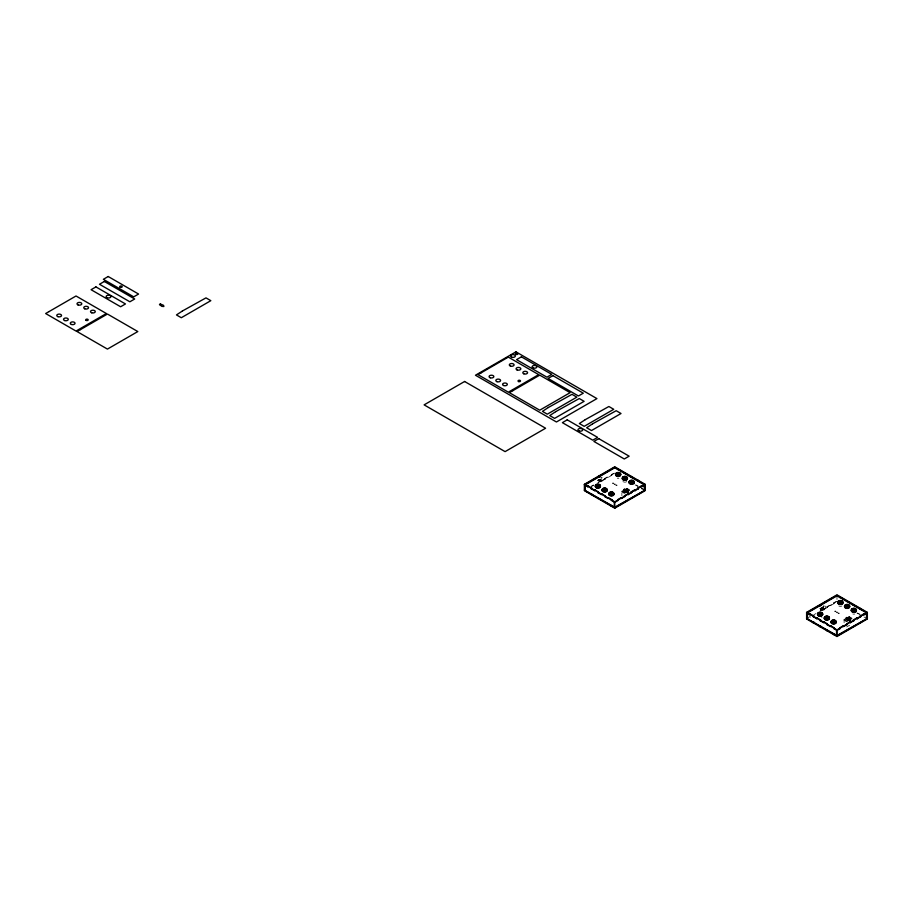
<?xml version="1.0" encoding="UTF-8"?>
<svg xmlns="http://www.w3.org/2000/svg" width="913" height="913" viewBox="0 0 913 913"><rect width="100%" height="100%" fill="white"/><g stroke="black" fill="none" stroke-linecap="round" stroke-linejoin="round"><path stroke-width="0.68" stroke-dasharray="4.57 3.42" d="M591.133 486.264L593.382 484.974M614.757 473.117L597.878 482.863L601.256 480.421L601.678 481.151L601.256 480.421M604.634 478.48L605.057 479.211L604.634 478.48L608.001 476.529L608.423 477.259L608.001 476.529M611.379 474.577L611.801 475.308L611.379 474.577L613.627 473.276M591.556 486.515L593.804 485.214M601.678 481.151L605.057 479.211M608.423 477.259L611.801 475.308M641.325 488.946L641.748 488.215L644.704 489.927M820.102 610.671L823.48 608.72L823.903 609.45L823.48 608.72M826.858 606.78L827.281 607.51L826.858 606.78L830.237 604.828L830.647 605.559L830.237 604.828M833.603 602.877L834.025 603.607L833.603 602.877L836.981 600.937M807.035 618.706L809.979 616.515L810.402 617.245M813.78 614.814L816.028 613.513M820.525 610.911L837.404 601.176M823.903 609.45L827.281 607.51M830.647 605.559L834.025 603.607M846.648 626.969L849.683 625.211M636.121 484.974L638.381 486.264M859.475 613.924L857.227 613.114M866.928 618.227L863.972 617.005M635.003 484.803L637.959 486.515M641.325 488.455L644.281 490.167M856.805 612.863L860.605 615.054M820.365 608.446L820.011 608.241A2.568 1.484 -60 0 0 821.883 608.96A2.568 1.484 -60 0 0 823.594 605.981M598.403 480.683L600.4 481.836M820.604 608.96L822.613 610.158M844.114 619.904L844.114 622.712M836.981 595.333L836.981 599.533M621.89 493.009L621.89 495.805M618.911 478.195A2.385 1.381 0 0 1 617.245 478.172M626.763 481.63A2.385 1.381 0 0 1 622.94 481.585M823.48 605.924A2.385 1.381 -60 0 1 821.951 608.754A2.385 1.381 -60 0 1 820.136 608.206M823.903 605.992A2.385 1.381 -60 0 1 821.894 609.245A2.385 1.381 -60 0 1 820.719 607.111M823.138 606.049A2.568 1.484 -60 0 1 821.46 608.72A2.568 1.484 -60 0 1 819.623 608.309M821.951 607.145A2.02 1.164 -60 0 1 820.079 608.275A2.02 1.164 -60 0 0 822.453 607.099M822.042 617.439A2.385 1.381 0 0 1 821.711 617.656M854.796 614.004A2.385 1.381 0 0 1 852.822 613.981M841.877 606.004A2.385 1.381 0 0 1 838.887 606.027M597.718 480.478A2.568 1.484 -60 0 0 600.263 479.359A2.385 1.381 -60 0 0 600.788 481.927A2.385 1.381 -60 0 0 603.196 479.325M600.88 479.291A2.568 1.484 -60 0 1 597.935 480.455M599.407 479.279A2.02 1.164 -60 0 1 598.038 479.987A2.02 1.164 -60 0 0 599.864 479.382M600.788 479.245A2.385 1.381 -60 0 1 598.004 480.227M601.325 479.268A2.385 1.381 -60 0 1 599.248 481.014A2.385 1.381 -60 0 1 598.357 479.291M824.131 609.781A2.385 1.381 -60 0 0 825.032 606.049A2.385 1.381 -60 0 0 822.168 608.4A2.385 1.381 -60 0 0 824.131 609.781"/><path stroke-width="1.37" d="M612.783 483.308L613.365 483.342M614.46 484.278L615.054 484.312M616.149 485.26L616.743 485.294M835.007 611.368L835.589 611.402M836.696 612.338L837.278 612.372M838.374 613.308L838.967 613.342M160.243 304.634L161.247 304.634M161.202 304.862L160.266 304.851M584.388 484.324L614.757 466.794L645.126 484.324L645.126 490.658L614.757 508.187L584.388 490.658L584.388 484.324L614.757 501.853L614.757 508.187M587.755 482.863L584.388 484.814L587.755 486.755L588.177 486.024L587.755 486.755M588.177 482.623L594.511 478.96M594.934 478.72L601.256 475.068M601.678 474.828L608.001 471.176M608.423 470.925L614.757 467.273L621.08 470.925M615.179 467.524L584.811 485.054L584.811 490.407L614.757 507.217M591.133 488.706L591.556 487.976L591.133 488.706L594.511 490.658L594.934 489.927L594.511 490.658M587.755 492.118L584.388 490.167M597.878 492.598L598.3 491.867L597.878 492.598L601.256 494.549L601.678 493.819L601.256 494.549M627.836 474.828L621.502 471.176M594.511 496.01L588.177 492.358M604.634 496.501L605.057 495.77L604.634 496.501L608.001 498.452L608.423 497.722L608.001 498.452M634.581 478.72L628.247 475.068M601.256 499.902L594.934 496.25M626.706 491.502L624.15 489.425L627.688 490.327L628.224 492.096L626.215 491.171C626.717 487.862 622.689 491.605 626.706 491.502L626.215 491.787M624.15 490.03L624.652 489.14M611.379 500.392L611.801 499.662L611.379 500.392L614.757 502.344L618.124 500.392L617.702 499.662L618.124 500.392M635.003 478.96L645.126 484.814L641.748 486.755L641.325 486.024L641.748 486.755M624.15 489.425L627.197 491.217L627.688 490.327M608.001 503.805L601.678 500.153M617.702 499.662L621.08 497.722L621.502 498.452L621.08 497.722M624.458 495.77L624.88 496.501L624.458 495.77L627.836 493.819L628.247 494.549L627.836 493.819M631.203 491.867L631.625 492.598L631.203 491.867L634.581 489.927L635.003 490.658L634.581 489.927M637.959 487.976L638.381 488.706L637.959 487.976L641.325 486.024M645.126 484.324L614.335 502.104L614.335 507.457L645.126 490.167L641.748 492.118M621.502 498.452L624.88 496.501M628.247 494.549L631.625 492.598M635.003 490.658L638.381 488.706M621.08 504.044L614.757 507.696L608.423 504.044M621.502 503.805L627.836 500.153M628.247 499.902L634.581 496.25M635.003 496.01L641.325 492.358M806.613 612.383L836.981 594.842L867.35 612.383L867.35 618.957L836.981 636.487L806.613 618.957L806.613 612.383L836.981 629.913L836.981 636.487M809.979 610.911L806.613 612.863L809.979 614.814L810.402 614.084L809.979 614.814M810.402 610.671L816.736 607.019M817.158 606.78L823.48 603.128M823.903 602.877L830.237 599.225M830.647 598.985L836.981 595.333L843.304 598.985M837.404 595.573L807.035 613.114L807.035 618.706L836.981 635.516M813.357 616.766L813.78 616.035L813.357 616.766L816.736 618.706L817.158 617.975L816.736 618.706M809.979 620.418L806.613 618.466M820.102 620.657L820.525 619.927L820.102 620.657L823.48 622.609L823.903 621.879L823.48 622.609M850.06 602.877L843.726 599.225M816.736 624.309L810.402 620.657M826.858 624.549L827.281 623.819L826.858 624.549L830.237 626.501L830.647 625.77L830.237 626.501M856.805 606.78L850.482 603.128M823.48 628.212L817.158 624.549M848.93 619.801L846.374 617.724L849.912 618.626L850.448 620.395L848.439 619.482C847.8 616.115 845.678 620.189 848.93 619.801L848.439 620.087M846.374 618.329L846.876 617.439M833.603 628.452L834.025 627.722L833.603 628.452L836.981 630.404L840.359 628.452L839.937 627.722L840.359 628.452M857.227 607.019L867.35 612.863L863.972 614.814L863.55 614.084L863.972 614.814M846.374 617.724L849.421 619.516L849.912 618.626M830.237 632.104L823.903 628.452M839.937 627.722L843.304 625.77L843.726 626.501L843.304 625.77M846.682 623.819L847.104 624.549L846.682 623.819L850.06 621.879L850.482 622.609L850.06 621.879M853.427 619.927L853.849 620.657L853.427 619.927L856.805 617.975L857.227 618.706L856.805 617.975M860.183 616.035L860.605 616.766L860.183 616.035L863.55 614.084M867.35 612.383L836.559 630.153L836.559 635.756L867.35 618.466L863.972 620.418M843.726 626.501L847.104 624.549M850.482 622.609L853.849 620.657M857.227 618.706L860.605 616.766M843.304 632.344L836.981 635.996L830.647 632.344M843.726 632.104L850.06 628.452M850.482 628.212L856.805 624.549M857.227 624.309L863.55 620.657M626.215 491.171L628.224 491.491M848.439 619.482L850.448 619.79M836.981 595.812L866.505 612.863L866.505 618.466M614.757 467.764L644.281 484.814L644.281 490.167M810.402 614.084L813.78 616.035M817.158 617.975L820.525 619.927M823.903 621.879L827.281 623.819M830.647 625.77L834.025 627.722M588.177 486.024L591.556 487.976M594.934 489.927L598.3 491.867M601.678 493.819L605.057 495.77M608.423 497.722L611.801 499.662M849.912 619.242L850.448 620.395M627.688 490.932L628.224 492.096M866.928 612.623L866.928 618.227M849.421 618.911L849.421 619.516M807.457 612.863L807.457 618.466M644.704 484.563L644.704 489.927M627.197 490.612L627.197 491.217M585.233 484.814L585.233 490.167M828.388 617.656A2.385 1.381 0 0 1 828.433 619.744A2.385 1.381 0 0 1 824.838 619.448A2.385 1.381 0 0 1 825.911 617.45M821.266 613.604A2.385 1.381 0 0 1 822.031 615.624A2.385 1.381 0 0 1 818.482 615.819A2.385 1.381 0 0 1 818.584 613.753M834.961 621.468A2.385 1.381 0 0 1 835.395 623.522A2.385 1.381 0 0 1 831.823 623.522A2.385 1.381 0 0 1 832.257 621.468M847.823 605.707A2.385 1.381 0 0 1 849.124 607.75A2.385 1.381 0 0 1 845.37 607.967A2.385 1.381 0 0 1 845.94 605.821M841.307 601.861A2.385 1.381 0 0 1 842.414 603.824A2.385 1.381 0 0 1 838.887 604.212A2.385 1.381 0 0 1 838.67 602.146M855.013 609.713A2.385 1.381 0 0 1 855.778 611.733A2.385 1.381 0 0 1 852.217 611.927A2.385 1.381 0 0 1 852.32 609.861M820.136 605.821A2.568 1.484 -60 0 1 820.342 605.524M821.186 604.691A2.568 1.484 -60 0 0 820.935 604.885A2.02 1.164 -60 0 1 821.266 604.691M820.034 605.798A2.02 1.164 -60 0 1 820.376 605.342M598.243 477.054A2.568 1.484 -60 0 1 600.309 476.072M598.894 477.031A2.568 1.484 -60 0 1 600.286 476.255M598.163 477.02A2.02 1.164 -60 0 1 599.362 476.301M598.711 477.031A2.02 1.164 -60 0 1 599.419 476.575M599.065 477.031A2.385 1.381 -60 0 1 599.841 476.518M601.29 477.99A2.385 1.381 -60 0 1 601.77 477.704M599.807 477.008A2.385 1.381 -60 0 1 600.263 476.757M605.787 489.448A2.385 1.381 0 0 1 606.563 491.468A2.385 1.381 0 0 1 603.002 491.662A2.385 1.381 0 0 1 603.105 489.596M599.407 485.705A2.385 1.381 0 0 1 599.51 487.759A2.385 1.381 0 0 1 595.949 487.565A2.385 1.381 0 0 1 596.725 485.556M612.908 493.488A2.385 1.381 0 0 1 612.954 495.588A2.385 1.381 0 0 1 609.359 495.291A2.385 1.381 0 0 1 610.432 493.282M625.827 477.704A2.385 1.381 0 0 1 626.934 479.667A2.385 1.381 0 0 1 623.419 480.055A2.385 1.381 0 0 1 623.191 477.99M619.482 473.938A2.385 1.381 0 0 1 619.916 475.981A2.385 1.381 0 0 1 616.343 475.981A2.385 1.381 0 0 1 616.777 473.938M632.355 481.55A2.385 1.381 0 0 1 633.645 483.593A2.385 1.381 0 0 1 629.89 483.81A2.385 1.381 0 0 1 630.472 481.653M108.202 276.513L103.352 279.31L133.72 296.851L138.571 294.043L108.202 276.513M49.028 311.584L45.65 313.536L76.019 331.065L106.387 313.536L76.019 295.995L49.028 311.584M104.333 281.466L99.483 284.263L129.851 301.792L134.702 298.996L104.333 281.466M95.933 286.91L91.083 289.706L120.619 306.757L125.469 303.949L95.933 286.91M80.447 329.604L77.069 331.556L107.437 349.086L137.817 331.556L107.437 314.026L80.447 329.604M160.346 303.983L159.455 304.497L161.841 306.369L163.861 306.517L163.587 305.364L160.346 303.983M182.36 311.025L176.46 314.917L181.31 317.724L210.835 300.674L205.984 297.878L182.36 311.025M464.603 381.486L424.111 404.87L505.094 451.627L545.597 428.243L464.603 381.486M515.948 351.847L475.456 375.232L556.439 421.989L596.931 398.604L515.948 351.847M481.334 372.698L477.956 374.638L508.324 392.179L538.693 374.638L508.324 357.109L481.334 372.698M521.403 356.846L516.553 359.642L546.921 377.183L551.772 374.376L521.403 356.846M512.752 390.718L509.374 392.67L539.743 410.199L570.111 392.67L539.743 375.129L512.752 390.718M552.924 375.642L548.074 378.45L578.443 395.98L583.293 393.183L552.924 375.642M548.371 407.483L542.459 411.375L547.309 414.182L576.845 397.132L571.995 394.325L548.371 407.483M555.652 411.683L549.74 415.575L554.59 418.382L584.126 401.332L579.276 398.536L555.652 411.683M567.235 419.843L562.385 422.651L592.754 440.18L597.604 437.384L567.235 419.843M585.267 419.66L579.356 423.552L584.206 426.348L613.741 409.309L608.891 406.502L585.267 419.66M592.548 423.86L586.637 427.752L591.487 430.559L621.023 413.509L616.172 410.713L592.548 423.86M598.757 438.639L593.907 441.447L624.287 458.977L629.137 456.18L598.757 438.639M618.124 468.734L617.702 469.465L618.124 468.734M624.88 472.637L624.458 473.368L624.88 472.637M591.556 493.819L591.133 494.549L591.556 493.819M631.625 476.529L631.203 477.259L631.625 476.529M598.3 497.711L597.878 498.441L598.3 497.711M638.381 480.421L637.959 481.162L638.381 480.421M626.957 488.683L621.89 491.605L624.424 493.066L629.479 490.144L626.957 488.683M605.057 501.614L604.634 502.344L605.057 501.614M611.801 505.505L611.379 506.236L611.801 505.505M840.359 596.794L839.937 597.524L840.359 596.794M847.104 600.686L846.682 601.416L847.104 600.686M813.78 622.118L813.357 622.849L813.78 622.118M853.849 604.589L853.427 605.319L853.849 604.589M820.525 626.01L820.102 626.752L820.525 626.01M860.605 608.48L860.183 609.211L860.605 608.48M849.181 616.983L844.114 619.904L846.648 621.365L851.715 618.443L849.181 616.983M827.281 629.913L826.858 630.643L827.281 629.913M834.025 633.805L833.603 634.535L834.025 633.805M625.177 490.098L625.085 490.133A1.244 0.719 0 0 0 624.96 491.456A1.244 0.719 0 0 0 626.923 490.954A1.244 0.719 0 0 0 625.177 490.224M834.025 597.034L834.025 597.034M611.801 468.985L611.801 468.985M827.281 600.937L827.281 600.937M605.057 472.877L605.057 472.877M638.381 494.059L638.381 494.059M860.605 622.358L860.605 622.358M820.525 604.828L820.525 604.828M598.3 476.769L598.3 476.769M631.625 497.962L631.625 497.962M853.849 626.261L853.849 626.261M813.78 608.72L813.78 608.72M591.556 480.672L591.556 480.672M624.88 501.853L624.88 501.853M847.104 630.153L847.104 630.153M618.124 505.756L618.124 505.756M840.359 634.056L840.359 634.056M107.118 297.695A2.385 1.381 0 0 0 110.895 296.725A2.385 1.381 0 0 0 107.54 295.321A2.385 1.381 0 0 0 107.118 297.695M120.242 287.264A1.244 0.719 0 0 0 122.205 286.75A1.244 0.719 0 0 0 120.459 286.031A1.244 0.719 0 0 0 120.242 287.264M64.709 320.566A2.385 1.381 0 0 0 68.281 319.379A2.385 1.381 0 0 0 64.709 318.181A2.385 1.381 0 0 0 64.709 320.566M57.953 316.674A2.385 1.381 0 0 0 61.536 315.476A2.385 1.381 0 0 0 57.953 314.289A2.385 1.381 0 0 0 57.953 316.674M71.454 324.469A2.385 1.381 0 0 0 75.037 323.27A2.385 1.381 0 0 0 71.454 322.084A2.385 1.381 0 0 0 71.454 324.469M84.738 308.799A2.385 1.381 0 0 0 88.515 307.829A2.385 1.381 0 0 0 85.171 306.426A2.385 1.381 0 0 0 84.738 308.799M77.993 304.908A2.385 1.381 0 0 0 81.771 303.938A2.385 1.381 0 0 0 78.427 302.534A2.385 1.381 0 0 0 77.993 304.908M91.699 312.782A2.385 1.381 0 0 0 95.283 311.584A2.385 1.381 0 0 0 91.699 310.397A2.385 1.381 0 0 0 91.699 312.782M86.221 320.429A1.244 0.719 0 0 0 88.184 319.915A1.244 0.719 0 0 0 86.45 319.196A1.244 0.719 0 0 0 86.221 320.429M533.089 367.939A2.385 1.381 0 0 0 536.867 366.958A2.385 1.381 0 0 0 533.523 365.565A2.385 1.381 0 0 0 533.089 367.939M497.003 381.68A2.385 1.381 0 0 0 500.586 380.481A2.385 1.381 0 0 0 497.003 379.294A2.385 1.381 0 0 0 497.003 381.68M490.258 377.788A2.385 1.381 0 0 0 493.842 376.59A2.385 1.381 0 0 0 490.258 375.403A2.385 1.381 0 0 0 490.258 377.788M503.554 385.503A2.385 1.381 0 0 0 507.32 384.521A2.385 1.381 0 0 0 503.976 383.129A2.385 1.381 0 0 0 503.554 385.503M517.043 369.913A2.385 1.381 0 0 0 520.821 368.943A2.385 1.381 0 0 0 517.477 367.54A2.385 1.381 0 0 0 517.043 369.913M510.504 366.09A2.385 1.381 0 0 0 514.087 364.903A2.385 1.381 0 0 0 510.504 363.705A2.385 1.381 0 0 0 510.504 366.09M523.8 373.805A2.385 1.381 0 0 0 527.566 372.835A2.385 1.381 0 0 0 524.222 371.431A2.385 1.381 0 0 0 523.8 373.805M518.641 381.577A1.244 0.719 0 0 0 520.501 380.949A1.244 0.719 0 0 0 518.641 380.333A1.244 0.719 0 0 0 518.641 381.577M579.139 431.016A2.385 1.381 0 0 0 582.722 429.818A2.385 1.381 0 0 0 579.139 428.631A2.385 1.381 0 0 0 579.139 431.016M516.028 354.449A1.244 0.719 0 0 0 517.899 353.822A1.244 0.719 0 0 0 516.028 353.205A1.244 0.719 0 0 0 516.028 354.449M511.771 357.2A2.385 1.381 0 0 0 515.354 356.002A2.385 1.381 0 0 0 511.771 354.815A2.385 1.381 0 0 0 511.771 357.2M616.8 475.365A2.568 1.484 0 0 0 620.703 474.121A2.568 1.484 0 0 0 616.891 472.797A2.568 1.484 0 0 0 616.8 475.365M616.8 475.856A2.568 1.484 0 0 0 620.703 474.612A2.568 1.484 0 0 0 616.891 473.276A2.568 1.484 0 0 0 616.8 475.856M617.085 474.68A2.02 1.164 0 0 0 620.155 473.71A2.02 1.164 0 0 0 617.154 472.66A2.02 1.164 0 0 0 617.085 474.68M617.085 475.091A2.02 1.164 0 0 0 620.155 474.121A2.02 1.164 0 0 0 617.154 473.071A2.02 1.164 0 0 0 617.085 475.091M616.937 475.776A2.385 1.381 0 0 0 620.52 474.577A2.385 1.381 0 0 0 616.937 473.391A2.385 1.381 0 0 0 616.937 475.776M623.682 479.667A2.385 1.381 0 0 0 627.265 478.48A2.385 1.381 0 0 0 623.682 477.282A2.385 1.381 0 0 0 623.682 479.667M623.83 478.583A2.02 1.164 0 0 0 626.9 477.602A2.02 1.164 0 0 0 623.899 476.552A2.02 1.164 0 0 0 623.83 478.583M623.83 478.994A2.02 1.164 0 0 0 626.9 478.013A2.02 1.164 0 0 0 623.899 476.963A2.02 1.164 0 0 0 623.83 478.994M623.545 479.257A2.568 1.484 0 0 0 627.448 478.024A2.568 1.484 0 0 0 623.636 476.689A2.568 1.484 0 0 0 623.545 479.257M623.545 479.747A2.568 1.484 0 0 0 627.448 478.503A2.568 1.484 0 0 0 623.636 477.179A2.568 1.484 0 0 0 623.545 479.747M630.301 483.16A2.568 1.484 0 0 0 634.193 481.916A2.568 1.484 0 0 0 630.392 480.592A2.568 1.484 0 0 0 630.301 483.16M630.301 483.639A2.568 1.484 0 0 0 634.193 482.406A2.568 1.484 0 0 0 630.392 481.071A2.568 1.484 0 0 0 630.301 483.639M630.575 482.475A2.02 1.164 0 0 0 633.656 481.493A2.02 1.164 0 0 0 630.655 480.455A2.02 1.164 0 0 0 630.575 482.475M630.575 482.886A2.02 1.164 0 0 0 633.656 481.916A2.02 1.164 0 0 0 630.655 480.866A2.02 1.164 0 0 0 630.575 482.886M630.438 483.57A2.385 1.381 0 0 0 634.01 482.372A2.385 1.381 0 0 0 630.438 481.185A2.385 1.381 0 0 0 630.438 483.57M852.662 611.619A2.385 1.381 0 0 0 856.234 610.432A2.385 1.381 0 0 0 852.662 609.233A2.385 1.381 0 0 0 852.662 611.619M839.161 603.835A2.385 1.381 0 0 0 842.745 602.637A2.385 1.381 0 0 0 839.161 601.439A2.385 1.381 0 0 0 839.161 603.835M845.906 607.727A2.385 1.381 0 0 0 849.489 606.529A2.385 1.381 0 0 0 845.906 605.342A2.385 1.381 0 0 0 845.906 607.727M832.416 623.317A2.385 1.381 0 0 0 835.988 622.118A2.385 1.381 0 0 0 832.416 620.931A2.385 1.381 0 0 0 832.416 623.317M818.915 615.522A2.385 1.381 0 0 0 822.499 614.323A2.385 1.381 0 0 0 818.915 613.137A2.385 1.381 0 0 0 818.915 615.522M825.66 619.413A2.385 1.381 0 0 0 829.244 618.227A2.385 1.381 0 0 0 825.66 617.028A2.385 1.381 0 0 0 825.66 619.413M847.298 619.801A1.244 0.719 0 0 0 849.158 619.174A1.244 0.719 0 0 0 847.298 618.558A1.244 0.719 0 0 0 847.298 619.801M847.298 619.311A1.244 0.719 0 0 0 849.158 618.694A1.244 0.719 0 0 0 847.298 618.067A1.244 0.719 0 0 0 847.298 619.311M832.211 622.883A2.568 1.484 0 0 0 836.171 621.707A2.568 1.484 0 0 0 832.439 620.315A2.568 1.484 0 0 0 832.211 622.883M832.211 623.362A2.568 1.484 0 0 0 836.171 622.198A2.568 1.484 0 0 0 832.439 620.794A2.568 1.484 0 0 0 832.211 623.362M832.508 622.198A2.02 1.164 0 0 0 835.623 621.274A2.02 1.164 0 0 0 832.679 620.178A2.02 1.164 0 0 0 832.508 622.198M832.508 622.609A2.02 1.164 0 0 0 835.623 621.696A2.02 1.164 0 0 0 832.679 620.589A2.02 1.164 0 0 0 832.508 622.609M825.466 618.98A2.568 1.484 0 0 0 829.426 617.816A2.568 1.484 0 0 0 825.683 616.412A2.568 1.484 0 0 0 825.466 618.98M825.466 619.471A2.568 1.484 0 0 0 829.426 618.295A2.568 1.484 0 0 0 825.683 616.903A2.568 1.484 0 0 0 825.466 619.471M825.751 618.306A2.02 1.164 0 0 0 828.878 617.382A2.02 1.164 0 0 0 825.934 616.286A2.02 1.164 0 0 0 825.751 618.306M825.751 618.717A2.02 1.164 0 0 0 828.878 617.793A2.02 1.164 0 0 0 825.934 616.697A2.02 1.164 0 0 0 825.751 618.717M819.007 614.403A2.02 1.164 0 0 0 822.134 613.49A2.02 1.164 0 0 0 819.189 612.383A2.02 1.164 0 0 0 819.007 614.403M819.007 614.826A2.02 1.164 0 0 0 822.134 613.901A2.02 1.164 0 0 0 819.189 612.794A2.02 1.164 0 0 0 819.007 614.826M818.71 615.088A2.568 1.484 0 0 0 822.67 613.913A2.568 1.484 0 0 0 818.938 612.52A2.568 1.484 0 0 0 818.71 615.088M818.71 615.567A2.568 1.484 0 0 0 822.67 614.403A2.568 1.484 0 0 0 818.938 613A2.568 1.484 0 0 0 818.71 615.567M852.799 610.535A2.02 1.164 0 0 0 855.88 609.553A2.02 1.164 0 0 0 852.879 608.503A2.02 1.164 0 0 0 852.799 610.535M852.799 610.945A2.02 1.164 0 0 0 855.88 609.964A2.02 1.164 0 0 0 852.879 608.914A2.02 1.164 0 0 0 852.799 610.945M852.525 611.208A2.568 1.484 0 0 0 856.417 609.975A2.568 1.484 0 0 0 852.616 608.64A2.568 1.484 0 0 0 852.525 611.208M852.525 611.699A2.568 1.484 0 0 0 856.417 610.466A2.568 1.484 0 0 0 852.616 609.131A2.568 1.484 0 0 0 852.525 611.699M845.769 607.316A2.568 1.484 0 0 0 849.672 606.072A2.568 1.484 0 0 0 845.86 604.748A2.568 1.484 0 0 0 845.769 607.316M845.769 607.807A2.568 1.484 0 0 0 849.672 606.563A2.568 1.484 0 0 0 845.86 605.228A2.568 1.484 0 0 0 845.769 607.807M846.054 606.631A2.02 1.164 0 0 0 849.124 605.661A2.02 1.164 0 0 0 846.123 604.611A2.02 1.164 0 0 0 846.054 606.631M846.054 607.042A2.02 1.164 0 0 0 849.124 606.072A2.02 1.164 0 0 0 846.123 605.022A2.02 1.164 0 0 0 846.054 607.042M839.309 602.74A2.02 1.164 0 0 0 842.379 601.758A2.02 1.164 0 0 0 839.378 600.708A2.02 1.164 0 0 0 839.309 602.74M839.309 603.151A2.02 1.164 0 0 0 842.379 602.169A2.02 1.164 0 0 0 839.378 601.131A2.02 1.164 0 0 0 839.309 603.151M839.024 603.425A2.568 1.484 0 0 0 842.927 602.181A2.568 1.484 0 0 0 839.115 600.845A2.568 1.484 0 0 0 839.024 603.425M839.024 603.904A2.568 1.484 0 0 0 842.927 602.671A2.568 1.484 0 0 0 839.115 601.336A2.568 1.484 0 0 0 839.024 603.904M596.486 487.028A2.568 1.484 0 0 0 600.446 485.864A2.568 1.484 0 0 0 596.714 484.461A2.568 1.484 0 0 0 596.486 487.028M596.486 487.519A2.568 1.484 0 0 0 600.446 486.344A2.568 1.484 0 0 0 596.714 484.951A2.568 1.484 0 0 0 596.486 487.519M596.782 486.355A2.02 1.164 0 0 0 599.909 485.431A2.02 1.164 0 0 0 596.965 484.335A2.02 1.164 0 0 0 596.782 486.355M596.782 486.766A2.02 1.164 0 0 0 599.909 485.842A2.02 1.164 0 0 0 596.965 484.746A2.02 1.164 0 0 0 596.782 486.766M596.691 487.462A2.385 1.381 0 0 0 600.263 486.275A2.385 1.381 0 0 0 596.691 485.077A2.385 1.381 0 0 0 596.691 487.462M603.436 491.365A2.385 1.381 0 0 0 607.019 490.167A2.385 1.381 0 0 0 603.436 488.969A2.385 1.381 0 0 0 603.436 491.365M603.527 490.247A2.02 1.164 0 0 0 606.654 489.322A2.02 1.164 0 0 0 603.71 488.227A2.02 1.164 0 0 0 603.527 490.247M603.527 490.658A2.02 1.164 0 0 0 606.654 489.745A2.02 1.164 0 0 0 603.71 488.638A2.02 1.164 0 0 0 603.527 490.658M603.231 490.932A2.568 1.484 0 0 0 607.202 489.756A2.568 1.484 0 0 0 603.459 488.364A2.568 1.484 0 0 0 603.231 490.932M603.231 491.411A2.568 1.484 0 0 0 607.202 490.247A2.568 1.484 0 0 0 603.459 488.843A2.568 1.484 0 0 0 603.231 491.411M609.987 494.823A2.568 1.484 0 0 0 613.947 493.648A2.568 1.484 0 0 0 610.204 492.255A2.568 1.484 0 0 0 609.987 494.823M609.987 495.314A2.568 1.484 0 0 0 613.947 494.138A2.568 1.484 0 0 0 610.204 492.746A2.568 1.484 0 0 0 609.987 495.314M610.283 494.15A2.02 1.164 0 0 0 613.399 493.225A2.02 1.164 0 0 0 610.455 492.118A2.02 1.164 0 0 0 610.283 494.15M610.283 494.561A2.02 1.164 0 0 0 613.399 493.636A2.02 1.164 0 0 0 610.455 492.541A2.02 1.164 0 0 0 610.283 494.561M610.192 495.257A2.385 1.381 0 0 0 613.764 494.059A2.385 1.381 0 0 0 610.192 492.872A2.385 1.381 0 0 0 610.192 495.257M625.063 491.742A1.244 0.719 0 0 0 626.923 491.126A1.244 0.719 0 0 0 625.063 490.498A1.244 0.719 0 0 0 625.063 491.742M625.063 491.251A1.244 0.719 0 0 0 626.923 490.635A1.244 0.719 0 0 0 625.063 490.019A1.244 0.719 0 0 0 625.063 491.251"/></g></svg>
